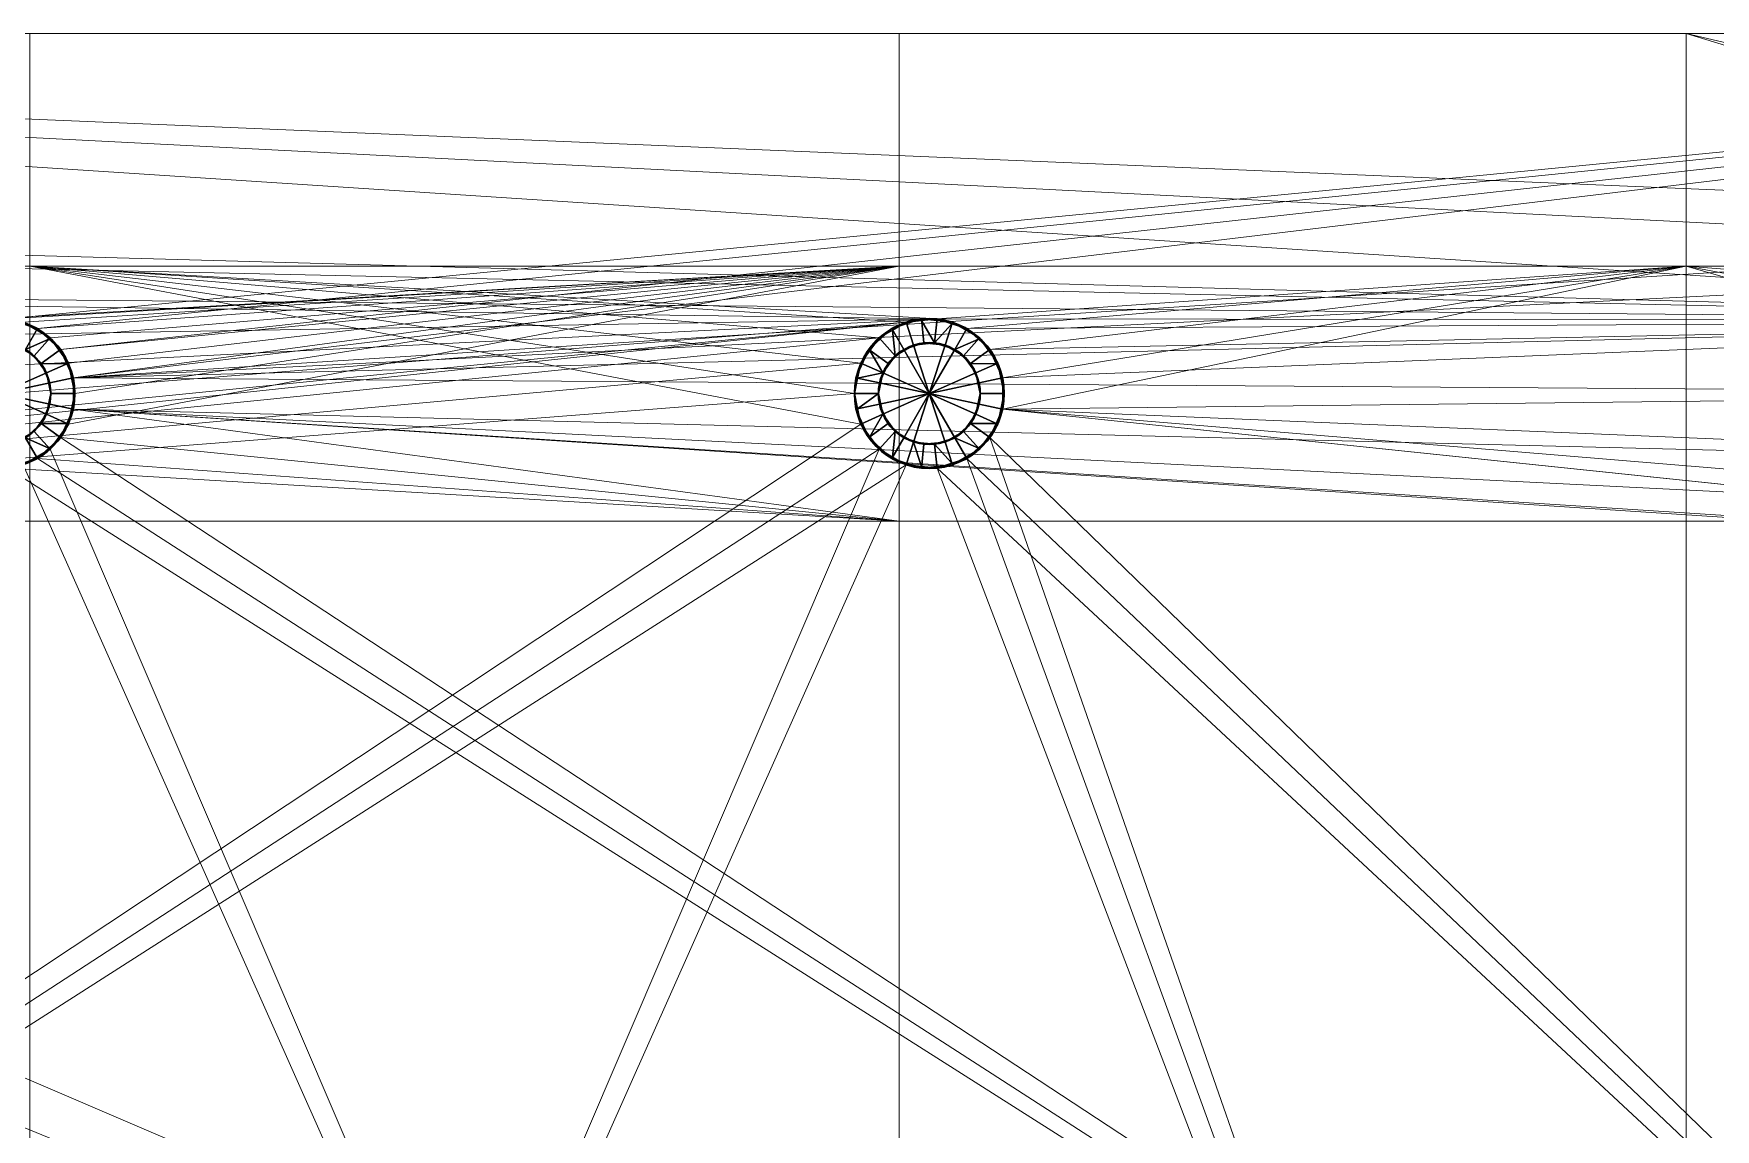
# Model space of a CAD drawing. Header units: millimetres. Extents: x -143 to 264, y -114 to 61.
# Drawn here: x 167.1 to 223.2, y 9.1 to 45.7 of the extents above; entities that cross this region are included whole.
import ezdxf

# ---------------------------------------------------------------- set-up
doc = ezdxf.new("R2010")
doc.units = ezdxf.units.MM
doc.layers.add('1', color=7, linetype='Continuous', true_color=0xffffff)

# ---------------------------------------------------------------- blocks, each defined once
blk = doc.blocks.new('UG_SURFACE_001')
at = {"layer": '1', "color": 60, "linetype": 'Continuous', "lineweight": 18}
for points in [[(0, 159.999996, 12), (165.000007, 159.999996, 12), (97.000003, 159.999996), (44.25, 159.999996)], [(67.261323, 150.486305, 12), (165.000007, 159.999996, 12), (0, 159.999996, 12)], [(44.25, 159.999996), (97.000003, 159.999996), (97.000003, 152.250007), (44.25, 152.250007)], [(67.261323, 150.486305, 12), (68.25, 150.165066, 12), (165.000007, 159.999996, 12)], [(165.000007, 159.999996, 12), (68.25, 150.165066, 12), (69.022544, 149.469465, 12)], [(69.022544, 149.469465, 12), (69.445372, 148.519784, 12), (165.000007, 159.999996, 12)], [(150.145903, 153.706342, 12), (152.62717, 153.967127, 12), (165.000007, 159.999996, 12), (69.445372, 148.519784, 12)], [(165.000007, 159.999996, 12), (137.75, 159.999996), (97.000003, 159.999996)], [(97.000003, 159.999996), (137.75, 159.999996), (137.75, 152.250007), (97.000003, 152.250007)], [(69.445372, 148.519784, 12), (147.98522, 152.458876, 12), (150.145903, 153.706342, 12)], [(44.25, 152.250007), (97.000003, 152.250007), (67.261323, 150.486305)], [(97.000003, 152.250007), (68.25, 150.165066), (67.261323, 150.486305)], [(69.022544, 149.469465), (68.25, 150.165066), (97.000003, 152.250007)], [(97.000003, 152.250007), (69.445372, 148.519784), (69.022544, 149.469465)], [(69.445372, 148.519784, 12), (146.518722, 150.440425, 12), (147.98522, 152.458876, 12)], [(97.000003, 152.250007), (97.000003, 143.749997), (69.445372, 147.48022), (69.445372, 148.519784)], [(97.000003, 152.250007), (137.75, 152.250007), (137.75, 143.749997), (97.000003, 143.749997)], [(68.25, 150.165066), (68.25, 150.165066, 12), (67.261323, 150.486305, 12), (67.261323, 150.486305)], [(145.999998, 148.000002, 12), (146.518722, 150.440425, 12), (69.445372, 148.519784, 12)], [(69.022544, 149.469465), (69.022544, 149.469465, 12), (68.25, 150.165066, 12), (68.25, 150.165066)], [(69.445372, 148.519784), (69.445372, 148.519784, 12), (69.022544, 149.469465, 12), (69.022544, 149.469465)], [(69.445372, 148.519784, 12), (69.445372, 147.48022, 12), (146.518722, 145.559579, 12), (145.999998, 148.000002, 12)], [(69.445372, 147.48022), (69.445372, 147.48022, 12), (69.445372, 148.519784, 12), (69.445372, 148.519784)], [(69.022544, 146.530539), (69.445372, 147.48022), (97.000003, 143.749997)], [(152.62717, 142.032862, 12), (69.445372, 147.48022, 12), (69.022544, 146.530539, 12), (165.000007, 83.499998, 12)], [(69.022544, 146.530539), (69.022544, 146.530539, 12), (69.445372, 147.48022, 12), (69.445372, 147.48022)], [(69.445372, 147.48022, 12), (152.62717, 142.032862, 12), (150.145903, 142.293662, 12)], [(150.145903, 142.293662, 12), (147.98522, 143.541127, 12), (69.445372, 147.48022, 12)], [(147.98522, 143.541127, 12), (146.518722, 145.559579, 12), (69.445372, 147.48022, 12)], [(67.261323, 145.513698, 12), (23.868885, 146.752536, 12), (22.854103, 144.473284, 12), (165.000007, 83.499998, 12)], [(97.000003, 143.749997), (68.25, 145.834938), (69.022544, 146.530539)], [(69.022544, 146.530539, 12), (68.25, 145.834938, 12), (165.000007, 83.499998, 12)], [(68.25, 145.834938), (68.25, 145.834938, 12), (69.022544, 146.530539, 12), (69.022544, 146.530539)], [(67.261323, 145.513698), (97.000003, 143.749997), (44.25, 143.749997)], [(67.261323, 145.513698), (68.25, 145.834938), (97.000003, 143.749997)], [(165.000007, 83.499998, 12), (68.25, 145.834938, 12), (67.261323, 145.513698, 12)], [(67.261323, 145.513698), (67.261323, 145.513698, 12), (68.25, 145.834938, 12), (68.25, 145.834938)], [(22.854103, 144.473284, 12), (21, 142.803848, 12), (165.000007, 83.499998, 12)], [(44.25, 143.749997), (97.000003, 143.749997), (97.000003, 79.999998), (44.25, 79.999998)], [(97.000003, 143.749997), (137.75, 143.749997), (137.75, 79.999998), (97.000003, 79.999998)], [(0, 83.499998, 12), (165.000007, 83.499998, 12), (21, 142.803848, 12), (18.62717, 142.032862, 12)]]:
    blk.add_3dface(points, dxfattribs=at)
blk = doc.blocks.new('stoika_4_BODY')
at = {"layer": '1', "color": 60, "linetype": 'Continuous', "lineweight": 18}
for p, q in [((0, 160, 12), (165, 160, 12)), ((165, 160), (0, 160))]:
    blk.add_line(p, q, dxfattribs=at)
at = {"layer": '1', "color": 60, "linetype": 'Continuous', "lineweight": 18, "extrusion": (0, 0, -1)}
for centre in [(-67, 148, -12), (-67, 148)]:
    blk.add_circle(centre, 2.5, dxfattribs=at)
at = {"layer": '1', "color": 60, "linetype": 'Continuous', "lineweight": 18}
blk.add_blockref('UG_SURFACE_001', (0, 0), dxfattribs=at)
blk = doc.blocks.new('UG_SURFACE_005')
at = {"layer": '1', "color": 252, "linetype": 'Continuous', "lineweight": 18}
for points in [[(68.000004, 7.75), (68.000004, 79.999998), (96.327171, 13.857862), (95.716134, 13.016841)], [(68.000004, 79.999998), (123.25, 79.999998), (98.261319, 14.486304), (97.227454, 14.377641)], [(97.227454, 14.377641), (96.327171, 13.857862), (68.000004, 79.999998)], [(99.250004, 14.165063), (98.261319, 14.486304), (123.25, 79.999998)], [(123.25, 79.999998), (100.022539, 13.469463), (99.250004, 14.165063)], [(100.445367, 12.51978), (100.022539, 13.469463), (123.25, 79.999998), (123.25, 7.75)], [(123.25, 79.999998), (150.145903, 17.706338), (147.98522, 16.458869)], [(123.25, 79.999998), (161.500007, 79.999998), (152.62717, 17.967131), (150.145903, 17.706338)], [(147.98522, 16.458869), (146.518722, 14.44042), (123.25, 7.75), (123.25, 79.999998)], [(18.62717, 17.967131, 13), (95.5, 12, 13), (95.716134, 13.016841, 13), (0, 76.499999, 13)], [(0, 76.499999, 13), (96.327171, 13.857862, 13), (97.227454, 14.377641, 13)], [(95.716134, 13.016841, 13), (96.327171, 13.857862, 13), (0, 76.499999, 13)], [(97.227454, 14.377641, 13), (98.261319, 14.486304, 13), (165.000007, 76.499999, 13), (0, 76.499999, 13)], [(165.000007, 76.499999, 13), (98.261319, 14.486304, 13), (99.250004, 14.165063, 13)], [(99.250004, 14.165063, 13), (100.022539, 13.469463, 13), (165.000007, 76.499999, 13)], [(165.000007, 76.499999, 13), (100.022539, 13.469463, 13), (100.445367, 12.51978, 13), (152.62717, 17.967131, 13)], [(18.62717, 17.967131, 13), (97.227454, 9.622359, 13), (96.327171, 10.142138, 13)], [(96.327171, 10.142138, 13), (95.716134, 10.983159, 13), (18.62717, 17.967131, 13)], [(95.716134, 10.983159, 13), (95.5, 12, 13), (18.62717, 17.967131, 13)], [(97.227454, 9.622359, 13), (18.62717, 17.967131, 13), (21, 17.196152, 13)], [(150.145903, 17.706338, 13), (152.62717, 17.967131, 13), (100.445367, 12.51978, 13)], [(147.98522, 16.458869, 13), (150.145903, 17.706338, 13), (100.445367, 12.51978, 13)], [(21, 17.196152, 13), (22.854103, 15.526712, 13), (97.227454, 9.622359, 13)], [(100.445367, 12.51978, 13), (146.518722, 14.44042, 13), (147.98522, 16.458869, 13)], [(22.854103, 15.526712, 13), (23.868885, 13.24747, 13), (98.261319, 9.513696, 13), (97.227454, 9.622359, 13)], [(97.227454, 14.377641), (97.227454, 14.377641, 13), (96.327171, 13.857862, 13), (96.327171, 13.857862)], [(98.261319, 14.486304), (98.261319, 14.486304, 13), (97.227454, 14.377641, 13), (97.227454, 14.377641)], [(99.250004, 14.165063), (99.250004, 14.165063, 13), (98.261319, 14.486304, 13), (98.261319, 14.486304)], [(100.022539, 13.469463), (100.022539, 13.469463, 13), (99.250004, 14.165063, 13), (99.250004, 14.165063)], [(145.999998, 12, 13), (146.518722, 14.44042, 13), (100.445367, 12.51978, 13)], [(123.25, 7.75), (146.518722, 14.44042), (145.999998, 12)], [(96.327171, 13.857862), (96.327171, 13.857862, 13), (95.716134, 13.016841, 13), (95.716134, 13.016841)], [(100.445367, 12.51978), (100.445367, 12.51978, 13), (100.022539, 13.469463, 13), (100.022539, 13.469463)], [(98.261319, 9.513696, 13), (23.868885, 13.24747, 13), (23.868885, 10.75253, 13)], [(95.716134, 13.016841), (95.5, 12), (68.000004, 7.75)], [(95.716134, 13.016841), (95.716134, 13.016841, 13), (95.5, 12, 13), (95.5, 12)], [(123.25, 7.75), (100.445367, 11.480221), (100.445367, 12.51978)], [(146.518722, 9.55958, 13), (145.999998, 12, 13), (100.445367, 12.51978, 13), (100.445367, 11.480221, 13)], [(100.445367, 11.480221), (100.445367, 11.480221, 13), (100.445367, 12.51978, 13), (100.445367, 12.51978)], [(68.000004, 7.75), (95.5, 12), (95.716134, 10.983159)], [(95.5, 12), (95.5, 12, 13), (95.716134, 10.983159, 13), (95.716134, 10.983159)], [(145.999998, 12), (146.518722, 9.55958), (123.25, 7.75)], [(100.022539, 10.530537), (100.445367, 11.480221), (123.25, 7.75)], [(146.518722, 9.55958, 13), (100.445367, 11.480221, 13), (100.022539, 10.530537, 13)], [(100.022539, 10.530537), (100.022539, 10.530537, 13), (100.445367, 11.480221, 13), (100.445367, 11.480221)], [(98.261319, 9.513696, 13), (23.868885, 10.75253, 13), (22.854103, 8.473288, 13)], [(68.000004, 7.75), (95.716134, 10.983159), (96.327171, 10.142138)], [(95.716134, 10.983159), (95.716134, 10.983159, 13), (96.327171, 10.142138, 13), (96.327171, 10.142138)], [(96.327171, 10.142138), (97.227454, 9.622359), (68.000004, 7.75)], [(96.327171, 10.142138), (96.327171, 10.142138, 13), (97.227454, 9.622359, 13), (97.227454, 9.622359)], [(123.25, 7.75), (99.250004, 9.834937), (100.022539, 10.530537)], [(100.022539, 10.530537, 13), (99.250004, 9.834937, 13), (146.518722, 9.55958, 13)], [(99.250004, 9.834937), (99.250004, 9.834937, 13), (100.022539, 10.530537, 13), (100.022539, 10.530537)], [(18.62717, 6.032869, 13), (0, 0, 13), (146.518722, 9.55958, 13)], [(147.98522, 7.541131, 13), (146.518722, 9.55958, 13), (0, 0, 13)], [(146.518722, 9.55958, 13), (21, 6.803847, 13), (18.62717, 6.032869, 13)], [(22.854103, 8.473288, 13), (21, 6.803847, 13), (146.518722, 9.55958, 13)], [(22.854103, 8.473288, 13), (146.518722, 9.55958, 13), (98.261319, 9.513696, 13)], [(68.000004, 7.75), (97.227454, 9.622359), (98.261319, 9.513696)], [(97.227454, 9.622359), (97.227454, 9.622359, 13), (98.261319, 9.513696, 13), (98.261319, 9.513696)], [(98.261319, 9.513696), (99.250004, 9.834937), (123.25, 7.75)], [(146.518722, 9.55958, 13), (99.250004, 9.834937, 13), (98.261319, 9.513696, 13)], [(98.261319, 9.513696), (98.261319, 9.513696, 13), (99.250004, 9.834937, 13), (99.250004, 9.834937)], [(146.518722, 9.55958), (147.833467, 7.75), (123.25, 7.75)], [(98.261319, 9.513696), (123.25, 7.75), (68.000004, 7.75)], [(0, 0, 13), (150.145903, 6.293661, 13), (147.98522, 7.541131, 13)], [(68.000004, 7.75), (123.25, 7.75), (123.25, 0), (68.000004, 0)], [(123.25, 0), (123.25, 7.75), (147.833467, 7.75), (147.98522, 7.541131)], [(147.98522, 7.541131), (150.145903, 6.293661), (123.25, 0)], [(152.62717, 6.032869, 13), (150.145903, 6.293661, 13), (0, 0, 13), (165.000007, 0, 13)], [(161.500007, 0), (123.25, 0), (150.145903, 6.293661), (152.62717, 6.032869)], [(165.000007, 0, 13), (0, 0, 13), (68.000004, 0), (123.25, 0)], [(165.000007, 0, 13), (123.25, 0), (161.500007, 0)]]:
    blk.add_3dface(points, dxfattribs=at)
blk = doc.blocks.new('stoika_5_MODEL')
at = {"layer": '1', "color": 252, "linetype": 'Continuous', "lineweight": 18}
for p, q in [((165, 0, 13), (0, 0, 13)), ((0, 0), (165, 0))]:
    blk.add_line(p, q, dxfattribs=at)
at = {"layer": '1', "color": 252, "linetype": 'Continuous', "lineweight": 18, "extrusion": (0, 0, -1)}
for centre in [(-98, 12, -13), (-98, 12)]:
    blk.add_circle(centre, 2.5, dxfattribs=at)
at = {"layer": '1', "color": 252, "linetype": 'Continuous', "lineweight": 18}
blk.add_blockref('UG_SURFACE_005', (0, 0), dxfattribs=at)
blk = doc.blocks.new('UG_SURFACE_007')
at = {"layer": '1', "color": 60, "linetype": 'Continuous', "lineweight": 18}
for points in [[(68.000004, 79.999998, 9.5), (27.249999, 79.999998, 9.5), (27.249999, 7.75, 9.5), (68.000004, 7.75, 9.5)], [(27.249999, 79.999998), (68.000004, 79.999998), (68.000004, 7.75), (27.249999, 7.75)], [(68.000004, 79.999998, 9.5), (96.327171, 13.857862, 9.5), (97.227454, 14.377641, 9.5)], [(95.716134, 13.016841, 9.5), (96.327171, 13.857862, 9.5), (68.000004, 79.999998, 9.5), (68.000004, 7.75, 9.5)], [(97.227454, 14.377641, 9.5), (98.261319, 14.486304, 9.5), (120.750003, 79.999998, 9.5), (68.000004, 79.999998, 9.5)], [(68.000004, 7.75), (68.000004, 79.999998), (96.327171, 13.857862), (95.716134, 13.016841)], [(68.000004, 79.999998), (120.750003, 79.999998), (98.261319, 14.486304), (97.227454, 14.377641)], [(97.227454, 14.377641), (96.327171, 13.857862), (68.000004, 79.999998)], [(97.227454, 14.377641), (97.227454, 14.377641, 9.5), (96.327171, 13.857862, 9.5), (96.327171, 13.857862)], [(96.327171, 13.857862), (96.327171, 13.857862, 9.5), (95.716134, 13.016841, 9.5), (95.716134, 13.016841)], [(68.000004, 7.75, 9.5), (95.5, 12, 9.5), (95.716134, 13.016841, 9.5)], [(95.716134, 13.016841), (95.5, 12), (68.000004, 7.75)], [(95.716134, 13.016841), (95.716134, 13.016841, 9.5), (95.5, 12, 9.5), (95.5, 12)], [(95.716134, 10.983159, 9.5), (95.5, 12, 9.5), (68.000004, 7.75, 9.5)], [(68.000004, 7.75), (95.5, 12), (95.716134, 10.983159)], [(95.5, 12), (95.5, 12, 9.5), (95.716134, 10.983159, 9.5), (95.716134, 10.983159)], [(96.327171, 10.142138, 9.5), (95.716134, 10.983159, 9.5), (68.000004, 7.75, 9.5)], [(68.000004, 7.75), (95.716134, 10.983159), (96.327171, 10.142138)], [(95.716134, 10.983159), (95.716134, 10.983159, 9.5), (96.327171, 10.142138, 9.5), (96.327171, 10.142138)], [(68.000004, 7.75, 9.5), (97.227454, 9.622359, 9.5), (96.327171, 10.142138, 9.5)], [(96.327171, 10.142138), (97.227454, 9.622359), (68.000004, 7.75)], [(96.327171, 10.142138), (96.327171, 10.142138, 9.5), (97.227454, 9.622359, 9.5), (97.227454, 9.622359)], [(98.261319, 9.513696, 9.5), (97.227454, 9.622359, 9.5), (68.000004, 7.75, 9.5)], [(68.000004, 7.75), (97.227454, 9.622359), (98.261319, 9.513696)], [(68.000004, 7.75, 9.5), (120.750003, 7.75, 9.5), (98.261319, 9.513696, 9.5)], [(98.261319, 9.513696), (120.750003, 7.75), (68.000004, 7.75)], [(68.000004, 7.75, 9.5), (27.249999, 7.75, 9.5), (27.249999, 0, 9.5), (68.000004, 0, 9.5)], [(27.249999, 7.75), (68.000004, 7.75), (68.000004, 0), (27.249999, 0)], [(120.750003, 7.75, 9.5), (68.000004, 7.75, 9.5), (68.000004, 0, 9.5), (120.750003, 0, 9.5)], [(68.000004, 7.75), (120.750003, 7.75), (120.750003, 0), (68.000004, 0)], [(27.249999, 0), (68.000004, 0), (68.000004, 0, 9.5), (27.249999, 0, 9.5)], [(68.000004, 0), (120.750003, 0), (120.750003, 0, 9.5), (68.000004, 0, 9.5)]]:
    blk.add_3dface(points, dxfattribs=at)
blk = doc.blocks.new('plohadka_pod_stoiku_4')
at = {"layer": '1', "color": 60, "linetype": 'Continuous', "lineweight": 18}
for p, q in [((0, 0), (165, 0)), ((165, 0, 9.5), (0, 0, 9.5))]:
    blk.add_line(p, q, dxfattribs=at)
at = {"layer": '1', "color": 60, "linetype": 'Continuous', "lineweight": 18, "extrusion": (0, 0, -1)}
for centre in [(-98, 12, -9.5), (-98, 12)]:
    blk.add_circle(centre, 2.5, dxfattribs=at)
at = {"layer": '1', "color": 60, "linetype": 'Continuous', "lineweight": 18}
blk.add_blockref('UG_SURFACE_007', (0, 0), dxfattribs=at)
blk = doc.blocks.new('UG_SURFACE_008')
at = {"layer": '1', "color": 60, "linetype": 'Continuous', "lineweight": 18}
for points in [[(68.000004, 79.999998, 14.5), (96.327171, 13.857862, 14.5), (97.227454, 14.377641, 14.5)], [(95.716134, 13.016841, 14.5), (96.327171, 13.857862, 14.5), (68.000004, 79.999998, 14.5), (68.000004, 7.75, 14.5)], [(97.227454, 14.377641, 14.5), (98.261319, 14.486304, 14.5), (123.25, 79.999998, 14.5), (68.000004, 79.999998, 14.5)], [(68.000004, 7.75), (68.000004, 79.999998), (96.327171, 13.857862), (95.716134, 13.016841)], [(68.000004, 79.999998), (123.25, 79.999998), (98.261319, 14.486304), (97.227454, 14.377641)], [(97.227454, 14.377641), (96.327171, 13.857862), (68.000004, 79.999998)], [(123.25, 79.999998, 14.5), (98.261319, 14.486304, 14.5), (99.250004, 14.165063, 14.5)], [(99.250004, 14.165063), (98.261319, 14.486304), (123.25, 79.999998)], [(123.25, 79.999998, 14.5), (99.250004, 14.165063, 14.5), (100.022539, 13.469463, 14.5)], [(100.022539, 13.469463), (99.250004, 14.165063), (123.25, 79.999998)], [(100.022539, 13.469463, 14.5), (100.445367, 12.51978, 14.5), (123.25, 7.75, 14.5), (123.25, 79.999998, 14.5)], [(123.25, 79.999998), (123.25, 7.75), (100.445367, 12.51978), (100.022539, 13.469463)], [(165.000007, 79.999998, 14.5), (123.25, 79.999998, 14.5), (150.145903, 17.706338, 14.5), (152.62717, 17.967131, 14.5)], [(123.25, 79.999998, 14.5), (147.98522, 16.458869, 14.5), (150.145903, 17.706338, 14.5)], [(123.25, 79.999998, 14.5), (123.25, 7.75, 14.5), (146.518722, 14.44042, 14.5), (147.98522, 16.458869, 14.5)], [(152.62717, 17.967131), (150.145903, 17.706338), (123.25, 79.999998), (161.500007, 79.999998)], [(150.145903, 17.706338), (147.98522, 16.458869), (123.25, 79.999998)], [(147.98522, 16.458869), (146.518722, 14.44042), (123.25, 7.75), (123.25, 79.999998)], [(97.227454, 14.377641), (97.227454, 14.377641, 14.5), (96.327171, 13.857862, 14.5), (96.327171, 13.857862)], [(98.261319, 14.486304), (98.261319, 14.486304, 14.5), (97.227454, 14.377641, 14.5), (97.227454, 14.377641)], [(99.250004, 14.165063), (99.250004, 14.165063, 14.5), (98.261319, 14.486304, 14.5), (98.261319, 14.486304)], [(100.022539, 13.469463), (100.022539, 13.469463, 14.5), (99.250004, 14.165063, 14.5), (99.250004, 14.165063)], [(145.999998, 12, 14.5), (146.518722, 14.44042, 14.5), (123.25, 7.75, 14.5)], [(123.25, 7.75), (146.518722, 14.44042), (145.999998, 12)], [(96.327171, 13.857862), (96.327171, 13.857862, 14.5), (95.716134, 13.016841, 14.5), (95.716134, 13.016841)], [(100.445367, 12.51978), (100.445367, 12.51978, 14.5), (100.022539, 13.469463, 14.5), (100.022539, 13.469463)], [(68.000004, 7.75, 14.5), (95.5, 12, 14.5), (95.716134, 13.016841, 14.5)], [(95.716134, 13.016841), (95.5, 12), (68.000004, 7.75)], [(95.716134, 13.016841), (95.716134, 13.016841, 14.5), (95.5, 12, 14.5), (95.5, 12)], [(123.25, 7.75, 14.5), (100.445367, 12.51978, 14.5), (100.445367, 11.480221, 14.5)], [(123.25, 7.75), (100.445367, 11.480221), (100.445367, 12.51978)], [(100.445367, 11.480221), (100.445367, 11.480221, 14.5), (100.445367, 12.51978, 14.5), (100.445367, 12.51978)], [(95.716134, 10.983159, 14.5), (95.5, 12, 14.5), (68.000004, 7.75, 14.5)], [(68.000004, 7.75), (95.5, 12), (95.716134, 10.983159)], [(95.5, 12), (95.5, 12, 14.5), (95.716134, 10.983159, 14.5), (95.716134, 10.983159)], [(123.25, 7.75, 14.5), (146.518722, 9.55958, 14.5), (145.999998, 12, 14.5)], [(145.999998, 12), (146.518722, 9.55958), (123.25, 7.75)], [(123.25, 7.75, 14.5), (100.445367, 11.480221, 14.5), (100.022539, 10.530537, 14.5)], [(100.022539, 10.530537), (100.445367, 11.480221), (123.25, 7.75)], [(100.022539, 10.530537), (100.022539, 10.530537, 14.5), (100.445367, 11.480221, 14.5), (100.445367, 11.480221)], [(96.327171, 10.142138, 14.5), (95.716134, 10.983159, 14.5), (68.000004, 7.75, 14.5)], [(68.000004, 7.75), (95.716134, 10.983159), (96.327171, 10.142138)], [(95.716134, 10.983159), (95.716134, 10.983159, 14.5), (96.327171, 10.142138, 14.5), (96.327171, 10.142138)], [(68.000004, 7.75, 14.5), (97.227454, 9.622359, 14.5), (96.327171, 10.142138, 14.5)], [(96.327171, 10.142138), (97.227454, 9.622359), (68.000004, 7.75)], [(96.327171, 10.142138), (96.327171, 10.142138, 14.5), (97.227454, 9.622359, 14.5), (97.227454, 9.622359)], [(100.022539, 10.530537, 14.5), (99.250004, 9.834937, 14.5), (123.25, 7.75, 14.5)], [(123.25, 7.75), (99.250004, 9.834937), (100.022539, 10.530537)], [(99.250004, 9.834937), (99.250004, 9.834937, 14.5), (100.022539, 10.530537, 14.5), (100.022539, 10.530537)], [(98.261319, 9.513696, 14.5), (97.227454, 9.622359, 14.5), (68.000004, 7.75, 14.5)], [(68.000004, 7.75), (97.227454, 9.622359), (98.261319, 9.513696)], [(97.227454, 9.622359), (97.227454, 9.622359, 14.5), (98.261319, 9.513696, 14.5), (98.261319, 9.513696)], [(123.25, 7.75, 14.5), (99.250004, 9.834937, 14.5), (98.261319, 9.513696, 14.5)], [(98.261319, 9.513696), (99.250004, 9.834937), (123.25, 7.75)], [(98.261319, 9.513696), (98.261319, 9.513696, 14.5), (99.250004, 9.834937, 14.5), (99.250004, 9.834937)], [(123.25, 7.75, 14.5), (147.833467, 7.75, 14.5), (146.518722, 9.55958, 14.5)], [(146.518722, 9.55958), (147.833467, 7.75), (123.25, 7.75)], [(68.000004, 7.75, 14.5), (123.25, 7.75, 14.5), (98.261319, 9.513696, 14.5)], [(98.261319, 9.513696), (123.25, 7.75), (68.000004, 7.75)], [(123.25, 7.75, 14.5), (68.000004, 7.75, 14.5), (68.000004, 0, 14.5), (123.25, 0, 14.5)], [(68.000004, 7.75), (123.25, 7.75), (123.25, 0), (68.000004, 0)], [(147.98522, 7.541131, 14.5), (147.833467, 7.75, 14.5), (123.25, 7.75, 14.5), (123.25, 0, 14.5)], [(123.25, 0), (123.25, 7.75), (147.833467, 7.75), (147.98522, 7.541131)], [(123.25, 0, 14.5), (150.145903, 6.293661, 14.5), (147.98522, 7.541131, 14.5)], [(147.98522, 7.541131), (150.145903, 6.293661), (123.25, 0)], [(152.62717, 6.032869, 14.5), (150.145903, 6.293661, 14.5), (123.25, 0, 14.5), (165.000007, 0, 14.5)], [(161.500007, 0), (123.25, 0), (150.145903, 6.293661), (152.62717, 6.032869)], [(68.000004, 0), (123.25, 0), (123.25, 0, 14.5), (68.000004, 0, 14.5)], [(165.000007, 0, 14.5), (123.25, 0, 14.5), (123.25, 0), (161.500007, 0)]]:
    blk.add_3dface(points, dxfattribs=at)
blk = doc.blocks.new('plohadka_pod_stoiku_5')
at = {"layer": '1', "color": 60, "linetype": 'Continuous', "lineweight": 18}
for p, q in [((0, 0), (165, 0)), ((165, 0, 14.5), (0, 0, 14.5))]:
    blk.add_line(p, q, dxfattribs=at)
at = {"layer": '1', "color": 60, "linetype": 'Continuous', "lineweight": 18, "extrusion": (0, 0, -1)}
for centre in [(-98, 12, -14.5), (-98, 12)]:
    blk.add_circle(centre, 2.5, dxfattribs=at)
at = {"layer": '1', "color": 60, "linetype": 'Continuous', "lineweight": 18}
blk.add_blockref('UG_SURFACE_008', (0, 0), dxfattribs=at)
blk = doc.blocks.new('UG_SURFACE_023')
at = {"layer": '1', "color": 30, "linetype": 'Continuous', "lineweight": 25}
for points in [[(-0.261321, 2.486305, 0.8), (-1.25, 2.165064, 0.8), (-0.772542, 2.377641, 29.200001)], [(-1.25, 2.165064, 0.8), (-0.261321, 2.486305, 0.8), (-0.177698, 1.690687), (-0.85, 1.472243)], [(-1.25, 2.165064, 0.8), (-1.222685, 2.117752, 29.200001), (-0.772542, 2.377641, 29.200001)], [(-1.137522, 1.263346, 29.999999), (-0.525329, 1.616796, 29.999999), (-0.772542, 2.377641, 29.200001), (-1.222685, 2.117752, 29.200001)], [(-0.772542, 2.377641, 29.200001), (-0.255611, 2.431973, 29.200001), (-0.261321, 2.486305, 0.8)], [(-0.255611, 2.431973, 29.200001), (-0.772542, 2.377641, 29.200001), (-0.525329, 1.616796, 29.999999), (0.177698, 1.690687, 29.999999)], [(0.772542, 2.377641, 0.8), (-0.261321, 2.486305, 0.8), (0.261321, 2.486305, 29.200001)], [(-0.261321, 2.486305, 0.8), (-0.255611, 2.431973, 29.200001), (0.261321, 2.486305, 29.200001)], [(-0.261321, 2.486305, 0.8), (0.772542, 2.377641, 0.8), (0.525329, 1.616796), (-0.177698, 1.690687)], [(0.177698, 1.690687, 29.999999), (0.261321, 2.486305, 29.200001), (-0.255611, 2.431973, 29.200001)], [(0.755661, 2.325684, 29.200001), (0.261321, 2.486305, 29.200001), (0.177698, 1.690687, 29.999999)], [(0.177698, 1.690687, 29.999999), (0.85, 1.472243, 29.999999), (1.25, 2.165064, 29.200001), (0.755661, 2.325684, 29.200001)], [(0.261321, 2.486305, 29.200001), (0.755661, 2.325684, 29.200001), (0.772542, 2.377641, 0.8)], [(0.772542, 2.377641, 0.8), (1.672826, 1.857862, 0.8), (1.137522, 1.263346), (0.525329, 1.616796)], [(0.772542, 2.377641, 0.8), (0.755661, 2.325684, 29.200001), (1.25, 2.165064, 29.200001)], [(1.672826, 1.857862, 0.8), (0.772542, 2.377641, 0.8), (1.25, 2.165064, 29.200001)], [(-1.25, 2.165064, 0.8), (-2.022543, 1.469463, 0.8), (-1.672826, 1.857862, 29.200001)], [(-2.022543, 1.469463, 0.8), (-1.25, 2.165064, 0.8), (-0.85, 1.472243), (-1.375329, 0.999235)], [(-2.022543, 1.469463, 0.8), (-1.978345, 1.437352, 29.200001), (-1.672826, 1.857862, 29.200001)], [(-1.553027, 0.691452, 29.999999), (-1.137522, 1.263346, 29.999999), (-1.672826, 1.857862, 29.200001), (-1.978345, 1.437352, 29.200001)], [(-1.672826, 1.857862, 29.200001), (-1.222685, 2.117752, 29.200001), (-1.25, 2.165064, 0.8)], [(-1.222685, 2.117752, 29.200001), (-1.672826, 1.857862, 29.200001), (-1.137522, 1.263346, 29.999999)], [(-0.85, 1.472243), (-0.177698, 1.690687), (0.525329, 1.616796), (0, 0)], [(0.85, 1.472243, 29.999999), (0.177698, 1.690687, 29.999999), (-0.525329, 1.616796, 29.999999), (0, 0, 29.999999)], [(1.636271, 1.817263, 29.200001), (1.25, 2.165064, 29.200001), (0.85, 1.472243, 29.999999)], [(0.85, 1.472243, 29.999999), (1.375329, 0.999235, 29.999999), (2.022543, 1.469463, 29.200001), (1.636271, 1.817263, 29.200001)], [(1.672826, 1.857862, 0.8), (2.283864, 1.016842, 0.8), (1.553027, 0.691452), (1.137522, 1.263346)], [(1.25, 2.165064, 29.200001), (1.636271, 1.817263, 29.200001), (1.672826, 1.857862, 0.8)], [(1.672826, 1.857862, 0.8), (1.636271, 1.817263, 29.200001), (2.022543, 1.469463, 29.200001)], [(2.283864, 1.016842, 0.8), (1.672826, 1.857862, 0.8), (2.022543, 1.469463, 29.200001)], [(-2.022543, 1.469463, 0.8), (-2.445369, 0.519779, 0.8), (-2.283864, 1.016842, 29.200001)], [(-2.445369, 0.519779, 0.8), (-2.022543, 1.469463, 0.8), (-1.375329, 0.999235), (-1.662851, 0.35345)], [(-2.283864, 1.016842, 29.200001), (-1.978345, 1.437352, 29.200001), (-2.022543, 1.469463, 0.8)], [(-1.978345, 1.437352, 29.200001), (-2.283864, 1.016842, 29.200001), (-1.553027, 0.691452, 29.999999)], [(0, 0), (-1.662851, 0.35345), (-1.375329, 0.999235), (-0.85, 1.472243)], [(-0.525329, 1.616796, 29.999999), (-1.137522, 1.263346, 29.999999), (-1.553027, 0.691452, 29.999999), (0, 0, 29.999999)], [(0.525329, 1.616796), (1.137522, 1.263346), (1.553027, 0.691452), (0, 0)], [(0, 0, 29.999999), (1.662851, 0.35345, 29.999999), (1.375329, 0.999235, 29.999999), (0.85, 1.472243, 29.999999)], [(2.233956, 0.994621, 29.200001), (2.022543, 1.469463, 29.200001), (1.375329, 0.999235, 29.999999)], [(2.022543, 1.469463, 29.200001), (2.233956, 0.994621, 29.200001), (2.283864, 1.016842, 0.8)], [(-2.391932, 0.508421, 29.200001), (-2.5, 0, 29.200001), (-1.7, 0, 29.999999), (-1.553027, 0.691452, 29.999999)], [(-2.445369, 0.519779, 0.8), (-2.391932, 0.508421, 29.200001), (-2.283864, 1.016842, 29.200001)], [(-1.553027, 0.691452, 29.999999), (-2.283864, 1.016842, 29.200001), (-2.391932, 0.508421, 29.200001)], [(-1.553027, 0.691452, 29.999999), (-1.7, 0, 29.999999), (-1.553027, -0.691452, 29.999999), (0, 0, 29.999999)], [(1.553027, 0.691452), (1.7, 0), (1.553027, -0.691452), (0, 0)], [(1.375329, 0.999235, 29.999999), (1.662851, 0.35345, 29.999999), (2.445369, 0.519779, 29.200001), (2.233956, 0.994621, 29.200001)], [(2.283864, 1.016842, 0.8), (2.5, 0, 0.8), (1.7, 0), (1.553027, 0.691452)], [(2.283864, 1.016842, 0.8), (2.233956, 0.994621, 29.200001), (2.445369, 0.519779, 29.200001)], [(2.5, 0, 0.8), (2.283864, 1.016842, 0.8), (2.445369, 0.519779, 29.200001)], [(-2.445369, 0.519779, 0.8), (-2.5, 0, 0.8), (-2.5, 0, 29.200001)], [(-2.5, 0, 29.200001), (-2.391932, 0.508421, 29.200001), (-2.445369, 0.519779, 0.8)], [(-2.5, 0, 0.8), (-2.445369, 0.519779, 0.8), (-1.662851, 0.35345), (-1.7, 0)], [(-1.7, 0, 29.999999), (-2.5, 0, 29.200001), (-2.391932, -0.508421, 29.200001)], [(-2.445369, -0.519779, 0.8), (-2.391932, -0.508421, 29.200001), (-2.5, 0, 29.200001)], [(-2.5, 0, 29.200001), (-2.5, 0, 0.8), (-2.445369, -0.519779, 0.8)], [(-1.7, 0), (-1.662851, -0.35345), (-2.445369, -0.519779, 0.8), (-2.5, 0, 0.8)], [(-2.391932, -0.508421, 29.200001), (-2.283864, -1.016842, 29.200001), (-1.553027, -0.691452, 29.999999), (-1.7, 0, 29.999999)], [(-1.662851, -0.35345), (-1.7, 0), (-1.662851, 0.35345), (0, 0)], [(-0.85, -1.472243), (-1.375329, -0.999235), (-1.662851, -0.35345), (0, 0)], [(-1.553027, -0.691452, 29.999999), (-1.137522, -1.263346, 29.999999), (-0.525329, -1.616796, 29.999999), (0, 0, 29.999999)], [(0.525329, -1.616796), (-0.177698, -1.690687), (-0.85, -1.472243), (0, 0)], [(-0.525329, -1.616796, 29.999999), (0.177698, -1.690687, 29.999999), (0.85, -1.472243, 29.999999), (0, 0, 29.999999)], [(1.662851, -0.35345, 29.999999), (1.7, 0, 29.999999), (1.662851, 0.35345, 29.999999), (0, 0, 29.999999)], [(0.85, -1.472243, 29.999999), (1.375329, -0.999235, 29.999999), (1.662851, -0.35345, 29.999999), (0, 0, 29.999999)], [(1.553027, -0.691452), (1.137522, -1.263346), (0.525329, -1.616796), (0, 0)], [(2.5, 0, 0.8), (2.283864, -1.016842, 0.8), (1.553027, -0.691452), (1.7, 0)], [(2.5, 0, 29.200001), (2.445369, 0.519779, 29.200001), (1.662851, 0.35345, 29.999999), (1.7, 0, 29.999999)], [(1.7, 0, 29.999999), (1.662851, -0.35345, 29.999999), (2.445369, -0.519779, 29.200001), (2.5, 0, 29.200001)], [(2.445369, -0.519779, 29.200001), (2.283864, -1.016842, 0.8), (2.5, 0, 0.8)], [(2.445369, 0.519779, 29.200001), (2.5, 0, 29.200001), (2.5, 0, 0.8)], [(2.5, 0, 0.8), (2.5, 0, 29.200001), (2.445369, -0.519779, 29.200001)], [(-2.022543, -1.469463, 0.8), (-2.445369, -0.519779, 0.8), (-1.662851, -0.35345), (-1.375329, -0.999235)], [(-2.283864, -1.016842, 29.200001), (-2.391932, -0.508421, 29.200001), (-2.445369, -0.519779, 0.8)], [(-2.283864, -1.016842, 29.200001), (-2.445369, -0.519779, 0.8), (-2.022543, -1.469463, 0.8)], [(2.233956, -0.994621, 29.200001), (2.445369, -0.519779, 29.200001), (1.662851, -0.35345, 29.999999), (1.375329, -0.999235, 29.999999)], [(2.445369, -0.519779, 29.200001), (2.233956, -0.994621, 29.200001), (2.283864, -1.016842, 0.8)], [(-1.553027, -0.691452, 29.999999), (-2.283864, -1.016842, 29.200001), (-1.978345, -1.437352, 29.200001)], [(-2.022543, -1.469463, 0.8), (-1.978345, -1.437352, 29.200001), (-2.283864, -1.016842, 29.200001)], [(-1.25, -2.165064, 0.8), (-2.022543, -1.469463, 0.8), (-1.375329, -0.999235), (-0.85, -1.472243)], [(-1.978345, -1.437352, 29.200001), (-1.672826, -1.857862, 29.200001), (-1.137522, -1.263346, 29.999999), (-1.553027, -0.691452, 29.999999)], [(1.636271, -1.817263, 29.200001), (2.022543, -1.469463, 29.200001), (1.375329, -0.999235, 29.999999), (0.85, -1.472243, 29.999999)], [(2.283864, -1.016842, 0.8), (1.672826, -1.857862, 0.8), (1.137522, -1.263346), (1.553027, -0.691452)], [(1.375329, -0.999235, 29.999999), (2.022543, -1.469463, 29.200001), (2.233956, -0.994621, 29.200001)], [(2.022543, -1.469463, 29.200001), (1.672826, -1.857862, 0.8), (2.283864, -1.016842, 0.8)], [(2.283864, -1.016842, 0.8), (2.233956, -0.994621, 29.200001), (2.022543, -1.469463, 29.200001)], [(-1.672826, -1.857862, 29.200001), (-1.978345, -1.437352, 29.200001), (-2.022543, -1.469463, 0.8)], [(-1.672826, -1.857862, 29.200001), (-2.022543, -1.469463, 0.8), (-1.25, -2.165064, 0.8)], [(-1.137522, -1.263346, 29.999999), (-1.672826, -1.857862, 29.200001), (-1.222685, -2.117752, 29.200001)], [(-0.261321, -2.486305, 0.8), (-1.25, -2.165064, 0.8), (-0.85, -1.472243), (-0.177698, -1.690687)], [(-1.222685, -2.117752, 29.200001), (-0.772542, -2.377641, 29.200001), (-0.525329, -1.616796, 29.999999), (-1.137522, -1.263346, 29.999999)], [(-0.525329, -1.616796, 29.999999), (-0.772542, -2.377641, 29.200001), (-0.255611, -2.431973, 29.200001)], [(-0.255611, -2.431973, 29.200001), (0.261321, -2.486305, 29.200001), (0.177698, -1.690687, 29.999999), (-0.525329, -1.616796, 29.999999)], [(0.772542, -2.377641, 0.8), (-0.261321, -2.486305, 0.8), (-0.177698, -1.690687), (0.525329, -1.616796)], [(0.755661, -2.325684, 29.200001), (1.25, -2.165064, 29.200001), (0.85, -1.472243, 29.999999), (0.177698, -1.690687, 29.999999)], [(1.672826, -1.857862, 0.8), (0.772542, -2.377641, 0.8), (0.525329, -1.616796), (1.137522, -1.263346)], [(0.85, -1.472243, 29.999999), (1.25, -2.165064, 29.200001), (1.636271, -1.817263, 29.200001)], [(2.022543, -1.469463, 29.200001), (1.636271, -1.817263, 29.200001), (1.672826, -1.857862, 0.8)], [(-1.25, -2.165064, 0.8), (-1.222685, -2.117752, 29.200001), (-1.672826, -1.857862, 29.200001)], [(-0.772542, -2.377641, 29.200001), (-1.222685, -2.117752, 29.200001), (-1.25, -2.165064, 0.8)], [(-0.772542, -2.377641, 29.200001), (-1.25, -2.165064, 0.8), (-0.261321, -2.486305, 0.8)], [(0.177698, -1.690687, 29.999999), (0.261321, -2.486305, 29.200001), (0.755661, -2.325684, 29.200001)], [(1.25, -2.165064, 29.200001), (0.755661, -2.325684, 29.200001), (0.772542, -2.377641, 0.8)], [(1.25, -2.165064, 29.200001), (0.772542, -2.377641, 0.8), (1.672826, -1.857862, 0.8)], [(1.672826, -1.857862, 0.8), (1.636271, -1.817263, 29.200001), (1.25, -2.165064, 29.200001)], [(-0.261321, -2.486305, 0.8), (-0.255611, -2.431973, 29.200001), (-0.772542, -2.377641, 29.200001)], [(0.261321, -2.486305, 29.200001), (-0.261321, -2.486305, 0.8), (0.772542, -2.377641, 0.8)], [(0.261321, -2.486305, 29.200001), (-0.255611, -2.431973, 29.200001), (-0.261321, -2.486305, 0.8)], [(0.772542, -2.377641, 0.8), (0.755661, -2.325684, 29.200001), (0.261321, -2.486305, 29.200001)]]:
    blk.add_3dface(points, dxfattribs=at)
blk = doc.blocks.new('1080-05x030')
at = {"layer": '1', "color": 30, "linetype": 'Continuous', "lineweight": 25, "extrusion": (0, 0, -1)}
blk.add_circle((0, 0, -29.2), 2.5, dxfattribs=at)
at = {"layer": '1', "color": 30, "linetype": 'Continuous', "lineweight": 25}
for centre, radius in [((0, 0, 0.8), 2.5), ((0, 0, 30), 1.7)]:
    blk.add_circle(centre, radius, dxfattribs=at)
at = {"layer": '1', "color": 30, "linetype": 'Continuous', "lineweight": 25, "extrusion": (3.51436e-15, 0, -1)}
blk.add_circle((0, 0), 1.7, dxfattribs=at)
at = {"layer": '1', "color": 30, "linetype": 'Continuous', "lineweight": 25}
blk.add_blockref('UG_SURFACE_023', (0, 0), dxfattribs=at)
blk = doc.blocks.new('UG_SURFACE_029')
at = {"layer": '1', "color": 30, "linetype": 'Continuous', "lineweight": 25}
for points in [[(-0.261321, 2.486305, 0.8), (-1.25, 2.165064, 0.8), (-0.772542, 2.377641, 24.2)], [(-1.25, 2.165064, 0.8), (-0.261321, 2.486305, 0.8), (-0.177698, 1.690687), (-0.85, 1.472243)], [(-1.25, 2.165064, 0.8), (-1.222685, 2.117752, 24.2), (-0.772542, 2.377641, 24.2)], [(-1.137522, 1.263346, 25), (-0.525329, 1.616796, 25), (-0.772542, 2.377641, 24.2), (-1.222685, 2.117752, 24.2)], [(-0.772542, 2.377641, 24.2), (-0.255611, 2.431973, 24.2), (-0.261321, 2.486305, 0.8)], [(-0.255611, 2.431973, 24.2), (-0.772542, 2.377641, 24.2), (-0.525329, 1.616796, 25)], [(-0.525329, 1.616796, 25), (0.177698, 1.690687, 25), (0.261321, 2.486305, 24.2), (-0.255611, 2.431973, 24.2)], [(0.772542, 2.377641, 0.8), (-0.261321, 2.486305, 0.8), (0.261321, 2.486305, 24.2)], [(-0.261321, 2.486305, 0.8), (-0.255611, 2.431973, 24.2), (0.261321, 2.486305, 24.2)], [(-0.261321, 2.486305, 0.8), (0.772542, 2.377641, 0.8), (0.525329, 1.616796), (-0.177698, 1.690687)], [(0.755661, 2.325684, 24.2), (0.261321, 2.486305, 24.2), (0.177698, 1.690687, 25)], [(0.177698, 1.690687, 25), (0.85, 1.472243, 25), (1.25, 2.165064, 24.2), (0.755661, 2.325684, 24.2)], [(0.261321, 2.486305, 24.2), (0.755661, 2.325684, 24.2), (0.772542, 2.377641, 0.8)], [(0.772542, 2.377641, 0.8), (1.672826, 1.857862, 0.8), (1.137522, 1.263346), (0.525329, 1.616796)], [(0.772542, 2.377641, 0.8), (0.755661, 2.325684, 24.2), (1.25, 2.165064, 24.2)], [(1.672826, 1.857862, 0.8), (0.772542, 2.377641, 0.8), (1.25, 2.165064, 24.2)], [(-1.25, 2.165064, 0.8), (-2.022543, 1.469463, 0.8), (-1.672826, 1.857862, 24.2)], [(-2.022543, 1.469463, 0.8), (-1.25, 2.165064, 0.8), (-0.85, 1.472243), (-1.375329, 0.999235)], [(-2.022543, 1.469463, 0.8), (-1.978345, 1.437352, 24.2), (-1.672826, 1.857862, 24.2)], [(-1.553027, 0.691452, 25), (-1.137522, 1.263346, 25), (-1.672826, 1.857862, 24.2), (-1.978345, 1.437352, 24.2)], [(-1.672826, 1.857862, 24.2), (-1.222685, 2.117752, 24.2), (-1.25, 2.165064, 0.8)], [(-1.222685, 2.117752, 24.2), (-1.672826, 1.857862, 24.2), (-1.137522, 1.263346, 25)], [(-0.85, 1.472243), (-0.177698, 1.690687), (0.525329, 1.616796), (0, 0)], [(0.85, 1.472243, 25), (0.177698, 1.690687, 25), (-0.525329, 1.616796, 25), (0, 0, 25)], [(1.636271, 1.817263, 24.2), (1.25, 2.165064, 24.2), (0.85, 1.472243, 25)], [(0.85, 1.472243, 25), (1.375329, 0.999235, 25), (2.022543, 1.469463, 24.2), (1.636271, 1.817263, 24.2)], [(1.672826, 1.857862, 0.8), (2.283864, 1.016842, 0.8), (1.553027, 0.691452), (1.137522, 1.263346)], [(1.25, 2.165064, 24.2), (1.636271, 1.817263, 24.2), (1.672826, 1.857862, 0.8)], [(1.672826, 1.857862, 0.8), (1.636271, 1.817263, 24.2), (2.022543, 1.469463, 24.2)], [(2.283864, 1.016842, 0.8), (1.672826, 1.857862, 0.8), (2.022543, 1.469463, 24.2)], [(-2.022543, 1.469463, 0.8), (-2.445369, 0.519779, 0.8), (-2.283864, 1.016842, 24.2)], [(-2.445369, 0.519779, 0.8), (-2.022543, 1.469463, 0.8), (-1.375329, 0.999235), (-1.662851, 0.35345)], [(-2.283864, 1.016842, 24.2), (-1.978345, 1.437352, 24.2), (-2.022543, 1.469463, 0.8)], [(-1.978345, 1.437352, 24.2), (-2.283864, 1.016842, 24.2), (-1.553027, 0.691452, 25)], [(0, 0), (-1.662851, 0.35345), (-1.375329, 0.999235), (-0.85, 1.472243)], [(-0.525329, 1.616796, 25), (-1.137522, 1.263346, 25), (-1.553027, 0.691452, 25), (0, 0, 25)], [(0.525329, 1.616796), (1.137522, 1.263346), (1.553027, 0.691452), (0, 0)], [(0, 0, 25), (1.662851, 0.35345, 25), (1.375329, 0.999235, 25), (0.85, 1.472243, 25)], [(2.233956, 0.994621, 24.2), (2.022543, 1.469463, 24.2), (1.375329, 0.999235, 25)], [(2.022543, 1.469463, 24.2), (2.233956, 0.994621, 24.2), (2.283864, 1.016842, 0.8)], [(-2.391932, 0.508421, 24.2), (-2.5, 0, 24.2), (-1.7, 0, 25), (-1.553027, 0.691452, 25)], [(-2.445369, 0.519779, 0.8), (-2.391932, 0.508421, 24.2), (-2.283864, 1.016842, 24.2)], [(-1.553027, 0.691452, 25), (-2.283864, 1.016842, 24.2), (-2.391932, 0.508421, 24.2)], [(-1.553027, 0.691452, 25), (-1.7, 0, 25), (-1.553027, -0.691452, 25), (0, 0, 25)], [(1.553027, 0.691452), (1.7, 0), (1.553027, -0.691452), (0, 0)], [(1.375329, 0.999235, 25), (1.662851, 0.35345, 25), (2.445369, 0.519779, 24.2), (2.233956, 0.994621, 24.2)], [(2.283864, 1.016842, 0.8), (2.5, 0, 0.8), (1.7, 0), (1.553027, 0.691452)], [(2.283864, 1.016842, 0.8), (2.233956, 0.994621, 24.2), (2.445369, 0.519779, 24.2)], [(2.5, 0, 0.8), (2.283864, 1.016842, 0.8), (2.445369, 0.519779, 24.2)], [(-2.445369, 0.519779, 0.8), (-2.5, 0, 0.8), (-2.5, 0, 24.2)], [(-2.5, 0, 24.2), (-2.391932, 0.508421, 24.2), (-2.445369, 0.519779, 0.8)], [(-2.5, 0, 0.8), (-2.445369, 0.519779, 0.8), (-1.662851, 0.35345), (-1.7, 0)], [(-1.7, 0, 25), (-2.5, 0, 24.2), (-2.391932, -0.508421, 24.2)], [(-2.445369, -0.519779, 0.8), (-2.391932, -0.508421, 24.2), (-2.5, 0, 24.2)], [(-2.5, 0, 24.2), (-2.5, 0, 0.8), (-2.445369, -0.519779, 0.8)], [(-1.7, 0), (-1.662851, -0.35345), (-2.445369, -0.519779, 0.8), (-2.5, 0, 0.8)], [(-2.391932, -0.508421, 24.2), (-2.283864, -1.016842, 24.2), (-1.553027, -0.691452, 25), (-1.7, 0, 25)], [(-1.662851, -0.35345), (-1.7, 0), (-1.662851, 0.35345), (0, 0)], [(-0.85, -1.472243), (-1.375329, -0.999235), (-1.662851, -0.35345), (0, 0)], [(-1.553027, -0.691452, 25), (-1.137522, -1.263346, 25), (-0.525329, -1.616796, 25), (0, 0, 25)], [(0.525329, -1.616796), (-0.177698, -1.690687), (-0.85, -1.472243), (0, 0)], [(-0.525329, -1.616796, 25), (0.177698, -1.690687, 25), (0.85, -1.472243, 25), (0, 0, 25)], [(1.662851, -0.35345, 25), (1.7, 0, 25), (1.662851, 0.35345, 25), (0, 0, 25)], [(0.85, -1.472243, 25), (1.375329, -0.999235, 25), (1.662851, -0.35345, 25), (0, 0, 25)], [(1.553027, -0.691452), (1.137522, -1.263346), (0.525329, -1.616796), (0, 0)], [(2.5, 0, 0.8), (2.283864, -1.016842, 0.8), (1.553027, -0.691452), (1.7, 0)], [(2.5, 0, 24.2), (2.445369, 0.519779, 24.2), (1.662851, 0.35345, 25), (1.7, 0, 25)], [(1.7, 0, 25), (1.662851, -0.35345, 25), (2.445369, -0.519779, 24.2), (2.5, 0, 24.2)], [(2.445369, -0.519779, 24.2), (2.283864, -1.016842, 0.8), (2.5, 0, 0.8)], [(2.445369, 0.519779, 24.2), (2.5, 0, 24.2), (2.5, 0, 0.8)], [(2.5, 0, 0.8), (2.5, 0, 24.2), (2.445369, -0.519779, 24.2)], [(-2.022543, -1.469463, 0.8), (-2.445369, -0.519779, 0.8), (-1.662851, -0.35345), (-1.375329, -0.999235)], [(-2.283864, -1.016842, 24.2), (-2.391932, -0.508421, 24.2), (-2.445369, -0.519779, 0.8)], [(-2.283864, -1.016842, 24.2), (-2.445369, -0.519779, 0.8), (-2.022543, -1.469463, 0.8)], [(2.233956, -0.994621, 24.2), (2.445369, -0.519779, 24.2), (1.662851, -0.35345, 25), (1.375329, -0.999235, 25)], [(2.445369, -0.519779, 24.2), (2.233956, -0.994621, 24.2), (2.283864, -1.016842, 0.8)], [(-1.553027, -0.691452, 25), (-2.283864, -1.016842, 24.2), (-1.978345, -1.437352, 24.2)], [(-2.022543, -1.469463, 0.8), (-1.978345, -1.437352, 24.2), (-2.283864, -1.016842, 24.2)], [(-1.25, -2.165064, 0.8), (-2.022543, -1.469463, 0.8), (-1.375329, -0.999235), (-0.85, -1.472243)], [(-1.978345, -1.437352, 24.2), (-1.672826, -1.857862, 24.2), (-1.137522, -1.263346, 25), (-1.553027, -0.691452, 25)], [(1.636271, -1.817263, 24.2), (2.022543, -1.469463, 24.2), (1.375329, -0.999235, 25), (0.85, -1.472243, 25)], [(2.283864, -1.016842, 0.8), (1.672826, -1.857862, 0.8), (1.137522, -1.263346), (1.553027, -0.691452)], [(1.375329, -0.999235, 25), (2.022543, -1.469463, 24.2), (2.233956, -0.994621, 24.2)], [(2.022543, -1.469463, 24.2), (1.672826, -1.857862, 0.8), (2.283864, -1.016842, 0.8)], [(2.283864, -1.016842, 0.8), (2.233956, -0.994621, 24.2), (2.022543, -1.469463, 24.2)], [(-1.672826, -1.857862, 24.2), (-1.978345, -1.437352, 24.2), (-2.022543, -1.469463, 0.8)], [(-1.672826, -1.857862, 24.2), (-2.022543, -1.469463, 0.8), (-1.25, -2.165064, 0.8)], [(-1.137522, -1.263346, 25), (-1.672826, -1.857862, 24.2), (-1.222685, -2.117752, 24.2)], [(-0.261321, -2.486305, 0.8), (-1.25, -2.165064, 0.8), (-0.85, -1.472243), (-0.177698, -1.690687)], [(-1.222685, -2.117752, 24.2), (-0.772542, -2.377641, 24.2), (-0.525329, -1.616796, 25), (-1.137522, -1.263346, 25)], [(-0.525329, -1.616796, 25), (-0.772542, -2.377641, 24.2), (-0.255611, -2.431973, 24.2)], [(-0.255611, -2.431973, 24.2), (0.261321, -2.486305, 24.2), (0.177698, -1.690687, 25), (-0.525329, -1.616796, 25)], [(0.772542, -2.377641, 0.8), (-0.261321, -2.486305, 0.8), (-0.177698, -1.690687), (0.525329, -1.616796)], [(0.755661, -2.325684, 24.2), (1.25, -2.165064, 24.2), (0.85, -1.472243, 25), (0.177698, -1.690687, 25)], [(1.672826, -1.857862, 0.8), (0.772542, -2.377641, 0.8), (0.525329, -1.616796), (1.137522, -1.263346)], [(0.85, -1.472243, 25), (1.25, -2.165064, 24.2), (1.636271, -1.817263, 24.2)], [(2.022543, -1.469463, 24.2), (1.636271, -1.817263, 24.2), (1.672826, -1.857862, 0.8)], [(-1.25, -2.165064, 0.8), (-1.222685, -2.117752, 24.2), (-1.672826, -1.857862, 24.2)], [(-0.772542, -2.377641, 24.2), (-1.222685, -2.117752, 24.2), (-1.25, -2.165064, 0.8)], [(-0.772542, -2.377641, 24.2), (-1.25, -2.165064, 0.8), (-0.261321, -2.486305, 0.8)], [(0.177698, -1.690687, 25), (0.261321, -2.486305, 24.2), (0.755661, -2.325684, 24.2)], [(1.25, -2.165064, 24.2), (0.755661, -2.325684, 24.2), (0.772542, -2.377641, 0.8)], [(1.25, -2.165064, 24.2), (0.772542, -2.377641, 0.8), (1.672826, -1.857862, 0.8)], [(1.672826, -1.857862, 0.8), (1.636271, -1.817263, 24.2), (1.25, -2.165064, 24.2)], [(-0.261321, -2.486305, 0.8), (-0.255611, -2.431973, 24.2), (-0.772542, -2.377641, 24.2)], [(0.261321, -2.486305, 24.2), (-0.261321, -2.486305, 0.8), (0.772542, -2.377641, 0.8)], [(0.261321, -2.486305, 24.2), (-0.255611, -2.431973, 24.2), (-0.261321, -2.486305, 0.8)], [(0.772542, -2.377641, 0.8), (0.755661, -2.325684, 24.2), (0.261321, -2.486305, 24.2)]]:
    blk.add_3dface(points, dxfattribs=at)
blk = doc.blocks.new('1080-05x025_BODY')
at = {"layer": '1', "color": 30, "linetype": 'Continuous', "lineweight": 25, "extrusion": (0, 0, -1)}
blk.add_circle((0, 0, -24.2), 2.5, dxfattribs=at)
at = {"layer": '1', "color": 30, "linetype": 'Continuous', "lineweight": 25}
for centre, radius in [((0, 0, 0.8), 2.5), ((0, 0, 25), 1.7)]:
    blk.add_circle(centre, radius, dxfattribs=at)
at = {"layer": '1', "color": 30, "linetype": 'Continuous', "lineweight": 25, "extrusion": (3.51436e-15, 0, -1)}
blk.add_circle((0, 0), 1.7, dxfattribs=at)
at = {"layer": '1', "color": 30, "linetype": 'Continuous', "lineweight": 25}
blk.add_blockref('UG_SURFACE_029', (0, 0), dxfattribs=at)

msp = doc.modelspace()

# ---------------------------------------------------------------- block references
at = {"layer": '1', "color": 172, "linetype": 'Continuous', "lineweight": 18}
for name, p in [('stoika_4_BODY', (98.980148, -114.332485, -77.108293)), ('1080-05x025_BODY', (165.980148, 33.667515, -86.608293)), ('1080-05x030', (196.980148, 33.667515, -256.608293))]:
    msp.add_blockref(name, p, dxfattribs=at)
at = {"layer": '1', "color": 132, "linetype": 'Continuous', "lineweight": 18, "extrusion": (0, 0, -1), "rotation": 180}
msp.add_blockref('stoika_5_MODEL', (-98.980148, 45.667515, 241.108293), dxfattribs=at)
at = {"layer": '1', "color": 172, "linetype": 'Continuous', "lineweight": 18, "rotation": 180}
msp.add_blockref('plohadka_pod_stoiku_4', (263.980148, 45.667515, -86.608293), dxfattribs=at)
at = {"layer": '1', "color": 172, "linetype": 'Continuous', "lineweight": 18, "extrusion": (0, 0, -1), "rotation": 180}
msp.add_blockref('plohadka_pod_stoiku_5', (-98.980148, 45.667515, 226.608293), dxfattribs=at)

doc.saveas('drawing.dxf')
